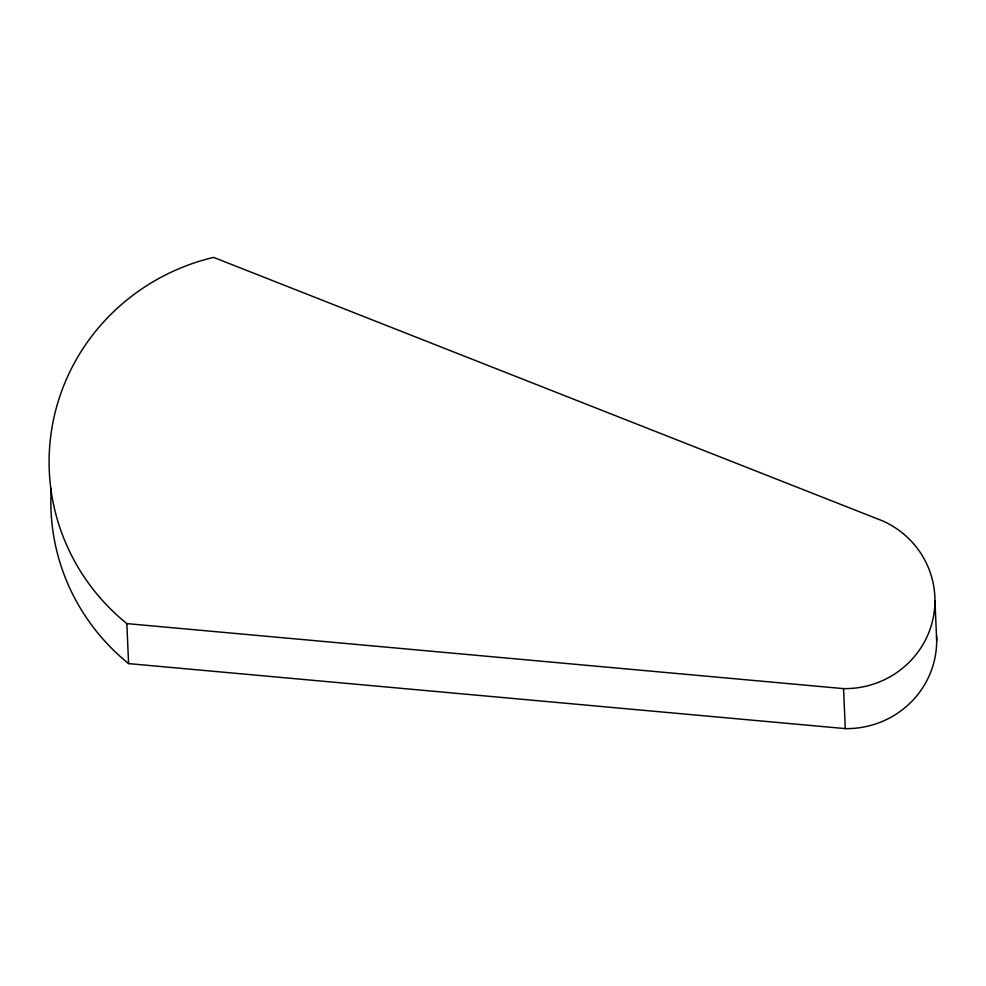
<?xml version="1.0" encoding="UTF-8"?>
<svg xmlns="http://www.w3.org/2000/svg" width="986" height="986" viewBox="0 0 986 986"><rect width="100%" height="100%" fill="white"/><g stroke="black" fill="none" stroke-linecap="round" stroke-linejoin="round"><path stroke-width="1.48" d="M126.849 623.608L843.548 688.622A89.775 87.853 -2.5 0 0 932.633 620.465A89.775 87.853 -2.5 0 0 883.209 521.138L213.58 257.383A214.689 210.08 -2.5 0 0 54.649 414.49A214.689 210.08 -2.5 0 0 126.849 623.608L128.587 663.603L845.285 728.617A89.775 87.853 -2.5 0 0 936.577 636.118M934.95 600.708L936.7 640.69M843.548 688.622L845.285 728.617M128.587 663.603A214.689 210.08 -2.5 0 1 51.297 488.39"/></g></svg>
